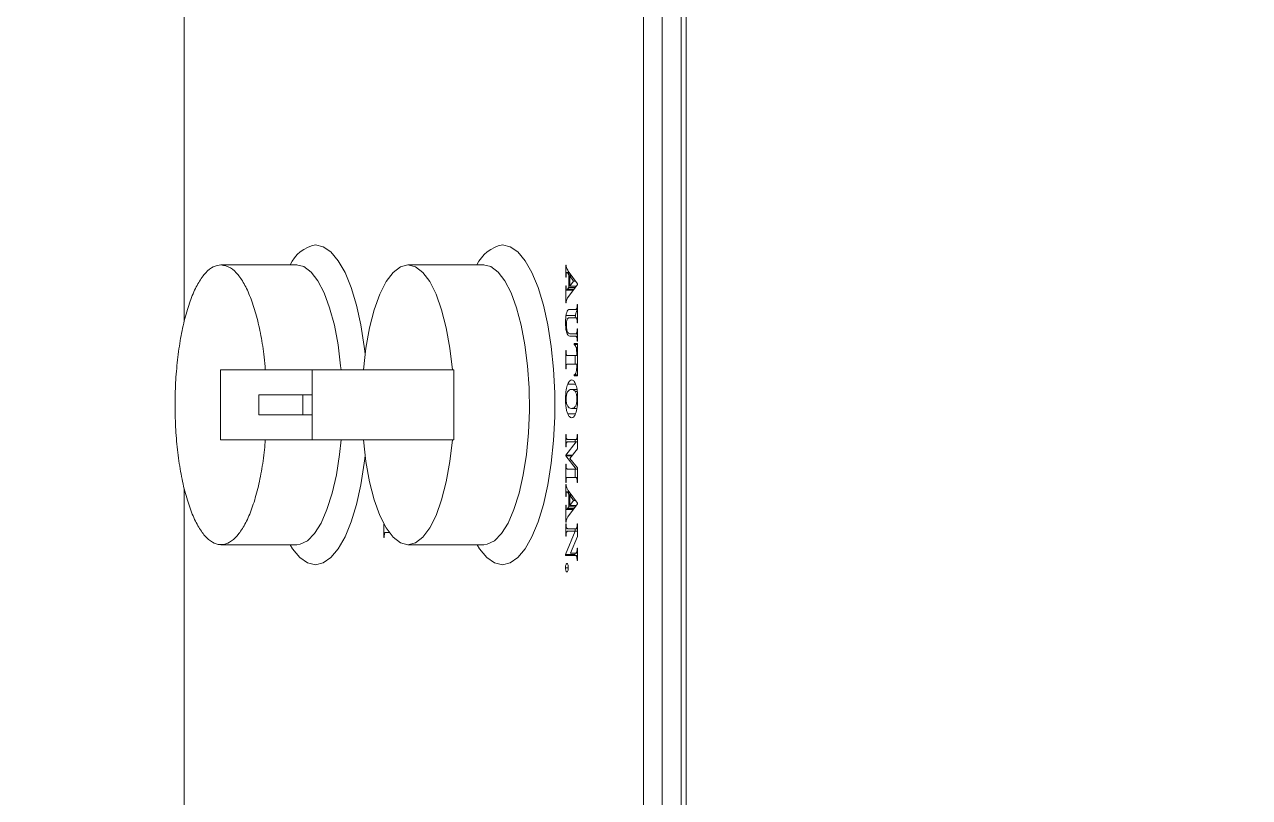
# Model space of a CAD drawing. Header units: millimetres. Extents: x 1650 to 6065, y 324 to 3836.
# Drawn here: x 3477 to 3489.25, y 2592.94 to 2600.67 of the extents above; entities that cross this region are included whole.
import ezdxf

# ---------------------------------------------------------------- set-up
doc = ezdxf.new("R2010")
doc.units = ezdxf.units.MM

# ---------------------------------------------------------------- blocks, each defined once
blk = doc.blocks.new('A$C3D6C2CD6')
at = {"color": 141, "linetype": 'Continuous', "lineweight": 15}
for p, q in [((191.78, -601.38), (-180.57, -601.38)), ((191.77, -600.88), (-180.56, -600.88)), ((191.77, -601.38), (-180.56, -601.38)), ((174.43, -603.27), (-180.57, -603.27)), ((191.78, -603.27), (-180.57, -603.27)), ((174.43, -605.16), (-180.57, -605.16)), ((44.07, -612.67), (45.34, -611.74)), ((44.2, -612.58), (44.2, -612.81)), ((44.27, -612.52), (44.27, -612.72)), ((44.43, -612.6), (44.27, -612.72)), ((44.43, -612.4), (44.43, -612.6)), ((45.68, -612.6), (44.43, -612.6)), ((45.06, -612.14), (44.54, -612.52)), ((44.54, -612.32), (44.54, -612.52)), ((44.54, -612.52), (45.57, -612.52)), ((45.06, -611.94), (45.06, -612.14)), ((45.57, -612.52), (45.06, -612.14)), ((45.34, -611.74), (45.39, -611.74)), ((45.39, -611.74), (46.68, -612.7)), ((45.57, -611.87), (45.57, -612.52)), ((45.68, -611.96), (45.68, -612.6)), ((45.87, -612.74), (45.68, -612.6)), ((45.87, -612.09), (45.87, -612.74)), ((45.95, -612.15), (45.95, -612.8)), ((45.96, -612.16), (45.96, -612.84)), ((47.38, -611.75), (49.22, -611.75)), ((47.38, -611.78), (47.38, -611.75)), ((47.88, -611.75), (47.88, -611.95)), ((47.88, -612.53), (47.88, -611.95)), ((48.73, -611.98), (48.5, -611.96)), ((48.5, -611.96), (48.5, -612.9)), ((48.73, -611.75), (48.73, -611.95)), ((48.73, -611.95), (48.73, -612.53)), ((49.14, -611.75), (49.14, -611.78)), ((49.22, -611.78), (49.14, -611.78)), ((49.22, -611.75), (49.22, -611.78)), ((49.82, -611.75), (51.07, -611.75)), ((49.82, -611.78), (49.82, -611.75)), ((50.15, -611.75), (50.15, -611.8)), ((50.43, -611.75), (50.27, -611.86)), ((50.32, -611.75), (50.32, -611.95)), ((50.32, -612.43), (50.32, -611.95)), ((50.57, -611.75), (50.57, -611.95)), ((50.57, -611.95), (50.57, -612.4)), ((50.6, -611.75), (50.6, -611.86)), ((50.99, -611.75), (50.99, -611.78)), ((51.07, -611.78), (50.99, -611.78)), ((51.07, -611.75), (51.07, -611.78)), ((51.31, -612.08), (51.31, -611.75)), ((51.31, -611.75), (54.55, -611.75)), ((51.41, -612.08), (51.31, -612.08)), ((51.41, -611.75), (51.41, -612.08)), ((51.7, -611.75), (51.7, -611.88)), ((52.21, -611.75), (52.21, -611.83)), ((52.51, -611.83), (52.21, -611.83)), ((52.51, -611.75), (52.51, -611.83)), ((52.51, -612.73), (52.51, -611.83)), ((53.36, -611.98), (52.51, -611.98)), ((53.36, -611.75), (53.36, -611.83)), ((53.36, -611.83), (53.36, -612.73)), ((53.65, -611.83), (53.36, -611.83)), ((53.65, -611.75), (53.65, -611.83)), ((53.99, -611.75), (53.99, -611.85)), ((54.45, -611.75), (54.45, -612.08)), ((54.55, -612.08), (54.45, -612.08)), ((54.55, -611.75), (54.55, -612.08)), ((55.36, -611.97), (55.36, -612.73)), ((55.89, -611.81), (55.89, -612.34)), ((56.1, -611.77), (56.1, -611.96)), ((57.79, -611.81), (57.79, -612.35)), ((58.33, -611.95), (58.33, -612.72)), ((60.4, -611.75), (61.85, -611.75)), ((60.4, -611.78), (60.4, -611.75)), ((60.51, -611.78), (60.4, -611.78)), ((60.51, -611.75), (60.51, -611.78)), ((60.89, -611.75), (60.89, -611.95)), ((60.89, -612.7), (60.89, -611.95)), ((61.14, -611.98), (60.89, -611.98)), ((61.14, -611.75), (61.14, -611.88)), ((61.14, -611.77), (61.14, -612.71)), ((61.14, -611.88), (61.14, -612.7)), ((62.48, -612.93), (61.14, -611.88)), ((61.85, -611.75), (62.8, -612.5)), ((62.48, -612.25), (62.48, -612.93)), ((63.86, -611.87), (62.54, -612.93)), ((62.54, -612.3), (62.54, -612.93)), ((62.8, -612.5), (63.73, -611.75)), ((63.73, -611.75), (65.2, -611.75)), ((63.86, -611.75), (63.86, -611.87)), ((63.86, -612.73), (63.86, -611.87)), ((64.7, -611.98), (63.86, -611.98)), ((64.7, -611.75), (64.7, -611.95)), ((64.7, -611.95), (64.7, -612.73)), ((64.73, -611.75), (64.73, -611.84)), ((64.84, -611.75), (64.84, -611.8)), ((65.09, -611.75), (65.09, -611.78)), ((65.2, -611.78), (65.09, -611.78)), ((65.2, -611.75), (65.2, -611.78)), ((66.02, -612.67), (67.29, -611.74)), ((66.15, -612.58), (66.15, -612.81)), ((66.22, -612.52), (66.22, -612.72)), ((66.38, -612.6), (66.22, -612.72)), ((66.38, -612.4), (66.38, -612.6)), ((67.63, -612.6), (66.38, -612.6)), ((67.01, -612.14), (66.49, -612.52)), ((66.49, -612.32), (66.49, -612.52)), ((66.49, -612.52), (67.52, -612.52)), ((67.01, -611.94), (67.01, -612.14)), ((67.52, -612.52), (67.01, -612.14)), ((67.29, -611.74), (67.34, -611.74)), ((67.34, -611.74), (68.63, -612.7)), ((67.52, -611.87), (67.52, -612.52)), ((67.63, -611.96), (67.63, -612.6)), ((67.82, -612.74), (67.63, -612.6)), ((67.82, -612.09), (67.82, -612.74)), ((67.9, -612.15), (67.9, -612.8)), ((67.91, -612.16), (67.91, -612.84)), ((69.34, -611.78), (69.34, -611.75)), ((69.34, -611.75), (70.6, -611.75)), ((69.79, -611.75), (69.79, -611.85)), ((69.83, -611.87), (69.79, -611.85)), ((69.83, -611.75), (69.83, -611.87)), ((69.83, -612.73), (69.83, -611.87)), ((70.08, -611.98), (69.83, -611.98)), ((70.08, -611.75), (70.08, -611.97)), ((70.08, -611.97), (70.08, -612.73)), ((72.4, -612.94), (70.08, -611.97)), ((70.6, -611.75), (72.27, -612.45)), ((71.77, -611.75), (73.02, -611.75)), ((71.77, -611.78), (71.77, -611.75)), ((72.18, -611.75), (72.18, -611.83)), ((72.27, -611.75), (72.27, -611.98)), ((72.4, -612), (72.27, -611.94)), ((72.27, -612.45), (72.27, -611.98)), ((72.52, -612), (72.4, -612)), ((72.4, -612), (72.4, -612.94)), ((72.52, -611.75), (72.52, -611.98)), ((72.52, -611.98), (72.52, -612.94)), ((73.02, -611.75), (73.02, -611.78)), ((43.45, -612.93), (43.45, -612.89)), ((44.67, -612.93), (43.45, -612.93)), ((44.67, -612.89), (44.67, -612.93)), ((45.54, -612.89), (45.61, -612.89)), ((45.54, -612.93), (45.54, -612.89)), ((47.23, -612.93), (45.54, -612.93)), ((47.23, -612.89), (47.23, -612.93)), ((52.01, -612.89), (52.13, -612.89)), ((52.01, -612.93), (52.01, -612.89)), ((53.85, -612.93), (52.01, -612.93)), ((53.74, -612.89), (53.85, -612.89)), ((53.85, -612.89), (53.85, -612.93)), ((56.85, -612.88), (56.85, -612.94)), ((60.4, -612.89), (60.43, -612.89)), ((60.4, -612.93), (60.4, -612.89)), ((61.64, -612.93), (60.4, -612.93)), ((61.64, -612.89), (61.64, -612.93)), ((62.54, -612.93), (62.48, -612.93)), ((63.36, -612.89), (63.47, -612.89)), ((63.36, -612.93), (63.36, -612.89)), ((65.2, -612.93), (63.36, -612.93)), ((65.09, -612.89), (65.2, -612.89)), ((65.2, -612.89), (65.2, -612.93)), ((65.4, -612.93), (65.4, -612.89)), ((66.62, -612.93), (65.4, -612.93)), ((66.62, -612.89), (66.62, -612.93)), ((67.49, -612.89), (67.56, -612.89)), ((67.49, -612.93), (67.49, -612.89)), ((69.18, -612.93), (67.49, -612.93)), ((69.18, -612.89), (69.18, -612.93)), ((69.33, -612.93), (69.33, -612.89)), ((70.58, -612.93), (69.33, -612.93)), ((70.5, -612.89), (70.58, -612.89)), ((70.58, -612.89), (70.58, -612.93)), ((72.52, -612.94), (72.4, -612.94)), ((73.74, -612.67), (73.74, -612.94)), ((43.43, -621.15), (43.43, -628.71)), ((71.43, -628.71), (71.43, -621.15)), ((53.93, -638.29), (53.93, -624.12)), ((57.43, -624.12), (53.93, -624.12)), ((60.93, -624.12), (57.43, -624.12)), ((60.93, -638.29), (60.93, -624.12)), ((70.2, -630.59), (70.2, -630.91)), ((70.7, -631.11), (69.37, -631.11)), ((70.58, -631.08), (70.7, -631.08)), ((70.7, -631.08), (70.7, -631.11)), ((53.93, -638.29), (53.93, -647.47)), ((60.93, -638.29), (53.93, -638.29)), ((58.43, -638.29), (56.43, -638.29)), ((56.43, -639.23), (56.43, -638.29)), ((58.43, -639.23), (58.43, -638.29)), ((60.93, -647.47), (60.93, -638.29)), ((56.43, -639.23), (56.43, -643.61)), ((58.43, -639.23), (56.43, -639.23)), ((58.43, -643.61), (58.43, -639.23)), ((43.43, -639.85), (43.43, -647.41)), ((71.43, -647.41), (71.43, -639.85)), ((56.43, -643.61), (58.43, -643.61)), ((53.93, -647.47), (60.93, -647.47)), ((14.43, -651.08), (49.12, -651.08)), ((65.8, -651.08), (108.53, -651.08))]:
    blk.add_line(p, q, dxfattribs=at)
at = {"color": 141, "linetype": 'Continuous', "lineweight": 15, "flags": 128}
for points in [[(41.43, -619.26), (41.61, -618.48), (42.14, -617.72), (43.02, -616.99), (44.21, -616.31), (45.7, -615.69), (47.46, -615.16), (49.43, -614.72), (51.59, -614.38), (53.87, -614.15), (56.24, -614.03), (58.63, -614.03), (60.99, -614.15), (63.28, -614.38), (65.43, -614.72), (67.41, -615.16), (69.16, -615.69), (70.65, -616.31), (71.85, -616.99), (72.72, -617.72), (73.25, -618.48), (73.43, -619.26), (73.25, -620.05), (72.72, -620.81), (71.85, -621.54), (71.43, -621.8)], [(71.43, -621.15), (71.39, -620.78), (71.03, -620.05), (70.31, -619.35), (69.27, -618.7), (67.91, -618.11), (66.29, -617.59), (64.43, -617.17), (62.4, -616.86), (60.23, -616.65), (58, -616.56), (55.75, -616.59), (53.54, -616.74), (51.43, -617), (49.48, -617.37), (47.74, -617.84), (46.24, -618.39), (45.04, -619.02), (44.15, -619.7), (43.61, -620.42), (43.43, -621.15)], [(53.93, -624.26), (51.76, -624.51), (49.74, -624.87), (47.92, -625.34), (46.37, -625.9), (45.11, -626.53), (44.19, -627.22), (43.62, -627.96), (43.43, -628.71), (43.62, -629.46), (44.19, -630.2), (45.11, -630.89), (46.37, -631.52), (47.92, -632.08), (49.74, -632.55), (51.76, -632.91), (53.93, -633.16)], [(60.93, -633.16), (63.11, -632.91), (65.13, -632.55), (66.95, -632.08), (68.5, -631.52), (69.76, -630.89), (70.68, -630.2), (71.24, -629.46), (71.43, -628.71), (71.24, -627.96), (70.68, -627.22), (69.76, -626.53), (68.5, -625.9), (66.95, -625.34), (65.13, -624.87), (63.11, -624.51), (60.93, -624.26)], [(41.43, -637.96), (41.61, -637.18), (42.14, -636.41), (43.02, -635.68), (44.21, -635), (45.7, -634.39), (47.46, -633.86), (49.43, -633.42), (51.59, -633.08), (52.33, -632.99)], [(62.53, -632.99), (63.28, -633.08), (65.43, -633.42), (67.41, -633.86), (69.16, -634.39), (70.65, -635), (71.85, -635.68), (72.72, -636.41), (73.25, -637.18), (73.43, -637.96), (73.25, -638.74), (72.72, -639.51), (71.85, -640.24), (71.43, -640.5)], [(53.93, -635.4), (53.54, -635.44), (51.43, -635.7), (49.48, -636.07), (47.74, -636.54), (46.24, -637.09), (45.04, -637.72), (44.15, -638.4), (43.61, -639.11), (43.43, -639.85)], [(71.43, -639.85), (71.39, -639.48), (71.03, -638.75), (70.31, -638.05), (69.27, -637.4), (67.91, -636.81), (66.29, -636.29), (64.43, -635.87), (62.4, -635.56), (60.93, -635.4)]]:
    blk.add_lwpolyline(points, dxfattribs=at)
at = {"color": 141, "linetype": 'Continuous', "lineweight": 15}
for centre, radius, start, end in [((0, -695), 280, 147.5002, 274.1635), ((0, -695), 280, 274.1635, 32.5054), ((0, -695.91), 275, 160.3461, 19.6539), ((0, -695.86), 269, 161.3094, 18.6906), ((44.9, -618.59), 3.53, 190.9374, 245.4754), ((44.9, -637.29), 3.53, 190.9374, 245.4754)]:
    blk.add_arc(centre, radius, start, end, dxfattribs=at)
for points, knots in [([(47.88, -611.95), (47.88, -611.92), (47.89, -611.87), (47.78, -611.8), (47.57, -611.78), (47.44, -611.78), (47.38, -611.78)], [0, 0, 0, 0, 0.283981, 0.555411, 0.776891, 1, 1, 1, 1]), ([(48.5, -612.9), (48.39, -612.88), (48.16, -612.84), (47.9, -612.7), (47.89, -612.59), (47.88, -612.53)], [0, 0, 0, 0, 0.280488, 0.559786, 1, 1, 1, 1]), ([(48.5, -611.96), (48.39, -611.94), (48.17, -611.9), (48.05, -611.83), (48, -611.79)], [0, 0, 0, 0, 0.5372252, 1, 1, 1, 1]), ([(49.14, -611.78), (49.05, -611.78), (48.94, -611.78), (48.81, -611.81), (48.73, -611.84), (48.73, -611.89), (48.73, -611.93), (48.73, -611.95)], [0, 0, 0, 0, 0.313596, 0.436427, 0.55917, 0.80562, 1, 1, 1, 1]), ([(48.73, -612.53), (48.73, -612.57), (48.73, -612.66), (48.82, -612.78), (49.12, -612.85), (49.33, -612.86), (49.44, -612.86)], [0, 0, 0, 0, 0.2820847, 0.5597144, 0.7793959, 1, 1, 1, 1]), ([(50.57, -612.4), (50.57, -612.47), (50.58, -612.62), (50.31, -612.83), (49.77, -612.93), (49.4, -612.94), (49.21, -612.94)], [0, 0, 0, 0, 0.282448, 0.55865, 0.778671, 1, 1, 1, 1]), ([(49.44, -612.86), (49.59, -612.86), (49.82, -612.85), (50.06, -612.79), (50.32, -612.66), (50.32, -612.54), (50.32, -612.43)], [0, 0, 0, 0, 0.249453, 0.375149, 0.500818, 1, 1, 1, 1]), ([(50.15, -611.8), (50.09, -611.8), (49.98, -611.78), (49.87, -611.78), (49.82, -611.78)], [0, 0, 0, 0, 0.559403, 1, 1, 1, 1]), ([(50.32, -611.95), (50.32, -611.92), (50.32, -611.87), (50.24, -611.82), (50.18, -611.81), (50.15, -611.8)], [0, 0, 0, 0, 0.560327, 0.780644, 1, 1, 1, 1]), ([(50.6, -611.86), (50.59, -611.87), (50.57, -611.9), (50.57, -611.93), (50.57, -611.95)], [0, 0, 0, 0, 0.559188, 1, 1, 1, 1]), ([(50.99, -611.78), (50.95, -611.78), (50.86, -611.79), (50.74, -611.8), (50.65, -611.83), (50.62, -611.85), (50.6, -611.86)], [0, 0, 0, 0, 0.280316, 0.560119, 0.779938, 1, 1, 1, 1]), ([(51.7, -611.88), (51.62, -611.91), (51.48, -611.97), (51.43, -612.05), (51.41, -612.08)], [0, 0, 0, 0, 0.558669, 1, 1, 1, 1]), ([(52.21, -611.83), (52.11, -611.83), (51.92, -611.84), (51.77, -611.87), (51.7, -611.88)], [0, 0, 0, 0, 0.5613382, 1, 1, 1, 1]), ([(53.99, -611.85), (53.93, -611.84), (53.82, -611.83), (53.7, -611.83), (53.65, -611.83)], [0, 0, 0, 0, 0.559088, 1, 1, 1, 1]), ([(54.45, -612.08), (54.41, -612.02), (54.34, -611.93), (54.1, -611.87), (53.99, -611.85)], [0, 0, 0, 0, 0.562098, 1, 1, 1, 1]), ([(54.95, -612.33), (54.98, -612.24), (55.04, -612.06), (55.54, -611.86), (56.17, -611.74), (56.6, -611.74), (56.82, -611.74)], [0, 0, 0, 0, 0.279745, 0.559317, 0.779523, 1, 1, 1, 1]), ([(55.36, -612.73), (55.23, -612.66), (54.99, -612.54), (54.96, -612.39), (54.95, -612.33)], [0, 0, 0, 0, 0.559195, 1, 1, 1, 1]), ([(56.1, -611.96), (56.03, -612.03), (55.9, -612.16), (55.9, -612.29), (55.89, -612.34)], [0, 0, 0, 0, 0.558914, 1, 1, 1, 1]), ([(55.89, -612.34), (55.9, -612.43), (55.91, -612.58), (56.12, -612.72), (56.22, -612.78)], [0, 0, 0, 0, 0.5610796, 1, 1, 1, 1]), ([(56.85, -611.8), (56.76, -611.8), (56.58, -611.81), (56.3, -611.86), (56.18, -611.92), (56.1, -611.96)], [0, 0, 0, 0, 0.280443, 0.560552, 1, 1, 1, 1]), ([(56.82, -611.74), (57.1, -611.74), (57.66, -611.75), (58.3, -611.91), (58.68, -612.11), (58.71, -612.26), (58.73, -612.33)], [0, 0, 0, 0, 0.280024, 0.559194, 0.779447, 1, 1, 1, 1]), ([(57.79, -612.35), (57.78, -612.23), (57.77, -612.05), (57.44, -611.87), (57.12, -611.81), (56.94, -611.8), (56.85, -611.8)], [0, 0, 0, 0, 0.500579, 0.749412, 0.874621, 1, 1, 1, 1]), ([(57.3, -612.84), (57.4, -612.8), (57.61, -612.73), (57.76, -612.55), (57.78, -612.43), (57.79, -612.35)], [0, 0, 0, 0, 0.278528, 0.558884, 1, 1, 1, 1]), ([(58.73, -612.33), (58.71, -612.41), (58.68, -612.55), (58.44, -612.67), (58.33, -612.72)], [0, 0, 0, 0, 0.559638, 1, 1, 1, 1]), ([(60.89, -611.95), (60.9, -611.92), (60.9, -611.88), (60.85, -611.81), (60.67, -611.79), (60.56, -611.79), (60.51, -611.78)], [0, 0, 0, 0, 0.282841, 0.557704, 0.778321, 1, 1, 1, 1]), ([(64.73, -611.84), (64.72, -611.86), (64.7, -611.9), (64.7, -611.93), (64.7, -611.95)], [0, 0, 0, 0, 0.558883, 1, 1, 1, 1]), ([(64.84, -611.8), (64.81, -611.81), (64.77, -611.82), (64.74, -611.83), (64.73, -611.84)], [0, 0, 0, 0, 0.55904, 1, 1, 1, 1]), ([(65.09, -611.78), (65.04, -611.78), (64.95, -611.79), (64.87, -611.8), (64.84, -611.8)], [0, 0, 0, 0, 0.560312, 1, 1, 1, 1]), ([(69.79, -611.85), (69.72, -611.83), (69.59, -611.79), (69.42, -611.79), (69.34, -611.78)], [0, 0, 0, 0, 0.558636, 1, 1, 1, 1]), ([(72.18, -611.83), (72.15, -611.82), (72.09, -611.8), (71.95, -611.79), (71.84, -611.79), (71.77, -611.78)], [0, 0, 0, 0, 0.27958, 0.559804, 1, 1, 1, 1]), ([(72.27, -611.98), (72.27, -611.95), (72.27, -611.9), (72.21, -611.85), (72.18, -611.83)], [0, 0, 0, 0, 0.56188, 1, 1, 1, 1]), ([(73.02, -611.78), (72.93, -611.79), (72.76, -611.79), (72.51, -611.86), (72.51, -611.93), (72.52, -611.98)], [0, 0, 0, 0, 0.283183, 0.558069, 1, 1, 1, 1]), ([(43.45, -612.89), (43.54, -612.89), (43.71, -612.87), (43.91, -612.78), (44.01, -612.71), (44.07, -612.67)], [0, 0, 0, 0, 0.278788, 0.558385, 1, 1, 1, 1]), ([(44.27, -612.72), (44.25, -612.73), (44.21, -612.76), (44.2, -612.79), (44.2, -612.81)], [0, 0, 0, 0, 0.560277, 1, 1, 1, 1]), ([(44.2, -612.81), (44.2, -612.81), (44.2, -612.83), (44.24, -612.86), (44.29, -612.87), (44.32, -612.87)], [0, 0, 0, 0, 0.280462, 0.561539, 1, 1, 1, 1]), ([(44.32, -612.87), (44.38, -612.88), (44.5, -612.89), (44.62, -612.89), (44.67, -612.89)], [0, 0, 0, 0, 0.558954, 1, 1, 1, 1]), ([(45.61, -612.89), (45.67, -612.89), (45.77, -612.89), (45.86, -612.88), (45.9, -612.88)], [0, 0, 0, 0, 0.561137, 1, 1, 1, 1]), ([(45.95, -612.8), (45.93, -612.79), (45.91, -612.77), (45.88, -612.75), (45.87, -612.74)], [0, 0, 0, 0, 0.559974, 1, 1, 1, 1]), ([(45.9, -612.88), (45.92, -612.87), (45.96, -612.86), (45.96, -612.84), (45.96, -612.84)], [0, 0, 0, 0, 0.557532, 1, 1, 1, 1]), ([(45.96, -612.84), (45.96, -612.83), (45.96, -612.82), (45.95, -612.81), (45.95, -612.8)], [0, 0, 0, 0, 0.55898, 1, 1, 1, 1]), ([(46.68, -612.7), (46.72, -612.73), (46.8, -612.79), (46.93, -612.84), (46.98, -612.86)], [0, 0, 0, 0, 0.560737, 1, 1, 1, 1]), ([(46.98, -612.86), (47.02, -612.87), (47.1, -612.89), (47.19, -612.89), (47.23, -612.89)], [0, 0, 0, 0, 0.558972, 1, 1, 1, 1]), ([(49.21, -612.94), (49.08, -612.94), (48.83, -612.94), (48.61, -612.91), (48.5, -612.9)], [0, 0, 0, 0, 0.560478, 1, 1, 1, 1]), ([(52.13, -612.89), (52.18, -612.89), (52.26, -612.89), (52.34, -612.88), (52.37, -612.88)], [0, 0, 0, 0, 0.560292, 1, 1, 1, 1]), ([(52.37, -612.88), (52.4, -612.87), (52.45, -612.86), (52.47, -612.84), (52.48, -612.84)], [0, 0, 0, 0, 0.558893, 1, 1, 1, 1]), ([(52.48, -612.84), (52.49, -612.82), (52.51, -612.78), (52.51, -612.75), (52.51, -612.73)], [0, 0, 0, 0, 0.558997, 1, 1, 1, 1]), ([(53.36, -612.73), (53.35, -612.75), (53.35, -612.8), (53.4, -612.86), (53.57, -612.89), (53.68, -612.89), (53.74, -612.89)], [0, 0, 0, 0, 0.282879, 0.557947, 0.778285, 1, 1, 1, 1]), ([(56.85, -612.94), (56.53, -612.93), (55.95, -612.92), (55.54, -612.79), (55.36, -612.73)], [0, 0, 0, 0, 0.559883, 1, 1, 1, 1]), ([(56.22, -612.78), (56.31, -612.81), (56.49, -612.87), (56.73, -612.88), (56.84, -612.88)], [0, 0, 0, 0, 0.5582851, 1, 1, 1, 1]), ([(56.84, -612.88), (56.93, -612.88), (57.09, -612.87), (57.23, -612.85), (57.3, -612.84)], [0, 0, 0, 0, 0.560097, 1, 1, 1, 1]), ([(58.33, -612.72), (58.23, -612.76), (58.02, -612.84), (57.51, -612.93), (57.1, -612.94), (56.85, -612.94)], [0, 0, 0, 0, 0.280323, 0.560496, 1, 1, 1, 1]), ([(60.43, -612.89), (60.49, -612.89), (60.61, -612.89), (60.76, -612.87), (60.85, -612.83), (60.88, -612.8), (60.89, -612.79)], [0, 0, 0, 0, 0.280459, 0.560112, 0.779389, 1, 1, 1, 1]), ([(60.89, -612.79), (60.89, -612.77), (60.9, -612.74), (60.89, -612.71), (60.89, -612.7)], [0, 0, 0, 0, 0.559768, 1, 1, 1, 1]), ([(61.14, -612.7), (61.14, -612.72), (61.14, -612.75), (61.15, -612.79), (61.16, -612.8)], [0, 0, 0, 0, 0.55997, 1, 1, 1, 1]), ([(61.16, -612.8), (61.18, -612.82), (61.22, -612.85), (61.4, -612.89), (61.55, -612.89), (61.64, -612.89)], [0, 0, 0, 0, 0.2796659, 0.5589437, 1, 1, 1, 1]), ([(63.47, -612.89), (63.52, -612.89), (63.61, -612.89), (63.69, -612.88), (63.72, -612.88)], [0, 0, 0, 0, 0.56031, 1, 1, 1, 1]), ([(63.72, -612.88), (63.75, -612.87), (63.79, -612.86), (63.82, -612.84), (63.83, -612.84)], [0, 0, 0, 0, 0.5586973, 1, 1, 1, 1]), ([(63.83, -612.84), (63.84, -612.82), (63.86, -612.78), (63.86, -612.75), (63.86, -612.73)], [0, 0, 0, 0, 0.558999, 1, 1, 1, 1]), ([(64.7, -612.73), (64.7, -612.75), (64.7, -612.8), (64.75, -612.87), (64.92, -612.89), (65.03, -612.89), (65.09, -612.89)], [0, 0, 0, 0, 0.2828598, 0.5577509, 0.7783213, 1, 1, 1, 1]), ([(65.4, -612.89), (65.49, -612.89), (65.67, -612.87), (65.86, -612.78), (65.96, -612.71), (66.02, -612.67)], [0, 0, 0, 0, 0.278788, 0.558385, 1, 1, 1, 1]), ([(66.22, -612.72), (66.2, -612.73), (66.16, -612.76), (66.15, -612.79), (66.15, -612.81)], [0, 0, 0, 0, 0.560277, 1, 1, 1, 1]), ([(66.15, -612.81), (66.15, -612.81), (66.15, -612.83), (66.19, -612.86), (66.24, -612.87), (66.27, -612.87)], [0, 0, 0, 0, 0.280462, 0.561539, 1, 1, 1, 1]), ([(66.27, -612.87), (66.33, -612.88), (66.45, -612.89), (66.57, -612.89), (66.62, -612.89)], [0, 0, 0, 0, 0.558954, 1, 1, 1, 1]), ([(67.56, -612.89), (67.62, -612.89), (67.72, -612.89), (67.81, -612.88), (67.85, -612.88)], [0, 0, 0, 0, 0.561137, 1, 1, 1, 1]), ([(67.9, -612.8), (67.88, -612.79), (67.86, -612.77), (67.83, -612.75), (67.82, -612.74)], [0, 0, 0, 0, 0.559974, 1, 1, 1, 1]), ([(67.85, -612.88), (67.87, -612.87), (67.91, -612.86), (67.91, -612.84), (67.91, -612.84)], [0, 0, 0, 0, 0.557532, 1, 1, 1, 1]), ([(67.91, -612.84), (67.91, -612.83), (67.91, -612.82), (67.9, -612.81), (67.9, -612.8)], [0, 0, 0, 0, 0.55898, 1, 1, 1, 1]), ([(68.63, -612.7), (68.67, -612.73), (68.75, -612.79), (68.88, -612.84), (68.93, -612.86)], [0, 0, 0, 0, 0.560737, 1, 1, 1, 1]), ([(68.93, -612.86), (68.97, -612.87), (69.05, -612.89), (69.14, -612.89), (69.18, -612.89)], [0, 0, 0, 0, 0.558767, 1, 1, 1, 1]), ([(69.33, -612.89), (69.41, -612.89), (69.56, -612.89), (69.76, -612.85), (69.82, -612.79), (69.83, -612.75), (69.83, -612.73)], [0, 0, 0, 0, 0.281532, 0.558055, 0.778357, 1, 1, 1, 1]), ([(70.08, -612.73), (70.08, -612.75), (70.09, -612.8), (70.18, -612.86), (70.34, -612.89), (70.45, -612.89), (70.5, -612.89)], [0, 0, 0, 0, 0.281337, 0.558983, 0.779473, 1, 1, 1, 1]), ([(73.31, -612.81), (73.32, -612.78), (73.34, -612.74), (73.45, -612.7), (73.59, -612.67), (73.69, -612.67), (73.74, -612.67)], [0, 0, 0, 0, 0.279657, 0.559307, 0.779698, 1, 1, 1, 1]), ([(73.74, -612.94), (73.67, -612.94), (73.55, -612.94), (73.41, -612.9), (73.33, -612.85), (73.32, -612.82), (73.31, -612.81)], [0, 0, 0, 0, 0.279577, 0.55934, 0.77962, 1, 1, 1, 1]), ([(73.74, -612.67), (73.8, -612.67), (73.92, -612.67), (74.06, -612.71), (74.15, -612.76), (74.16, -612.79), (74.16, -612.81)], [0, 0, 0, 0, 0.2795975, 0.5593202, 0.7795403, 1, 1, 1, 1]), ([(74.16, -612.81), (74.15, -612.83), (74.14, -612.87), (74.02, -612.91), (73.88, -612.94), (73.79, -612.94), (73.74, -612.94)], [0, 0, 0, 0, 0.2795579, 0.5592154, 0.7795949, 1, 1, 1, 1]), ([(43.43, -621.11), (43.43, -621.11), (43.43, -621.1), (43.43, -621.14), (43.43, -621.15)], [0, 0, 0, 0, 0.627672, 1, 1, 1, 1]), ([(71.43, -621.15), (71.43, -621.15), (71.43, -621.13), (71.43, -621.12), (71.44, -621.11)], [0, 0, 0, 0, 0.087888, 1, 1, 1, 1]), ([(70.2, -630.91), (70.2, -630.94), (70.2, -630.98), (70.25, -631.05), (70.42, -631.07), (70.53, -631.08), (70.58, -631.08)], [0, 0, 0, 0, 0.2828535, 0.557773, 0.7782505, 1, 1, 1, 1]), ([(43.43, -639.81), (43.43, -639.81), (43.43, -639.8), (43.43, -639.84), (43.43, -639.85)], [0, 0, 0, 0, 0.627716, 1, 1, 1, 1]), ([(71.43, -639.85), (71.43, -639.85), (71.43, -639.83), (71.43, -639.82), (71.44, -639.81)], [0, 0, 0, 0, 0.087882, 1, 1, 1, 1]), ([(43.43, -647.41), (43.47, -647.67), (43.55, -648.18), (44.16, -648.94), (45.13, -649.64), (46.45, -650.29), (48.08, -650.85), (49.98, -651.32), (52.09, -651.67), (54.35, -651.91), (56.69, -652.02), (59.06, -651.99), (61.38, -651.84), (63.6, -651.56), (65.63, -651.16), (67.43, -650.65), (68.95, -650.06), (70.15, -649.38), (70.97, -648.66), (71.42, -647.89), (71.47, -647.12), (71.12, -646.35), (70.38, -645.61), (69.28, -644.92), (67.84, -644.3), (66.1, -643.77), (64.11, -643.35), (62.37, -643.08), (61.27, -643), (60.93, -642.98)], [0, 0, 0, 0, 0.037831, 0.075663, 0.113494, 0.151326, 0.189158, 0.226989, 0.264821, 0.302652, 0.340484, 0.378315, 0.416148, 0.453979, 0.49181, 0.529642, 0.567474, 0.605305, 0.643137, 0.68097, 0.718801, 0.756632, 0.794464, 0.832295, 0.870127, 0.907959, 0.94579, 0.983622, 1, 1, 1, 1]), ([(53.93, -642.98), (53.5, -643.01), (52.31, -643.11), (50.49, -643.4), (48.53, -643.84), (46.83, -644.38), (45.42, -645), (44.37, -645.7), (43.6, -646.5), (43.49, -647.09), (43.43, -647.41)], [0, 0, 0, 0, 0.071771, 0.1998462, 0.3279224, 0.4560037, 0.5840795, 0.7121603, 0.8402327, 1, 1, 1, 1])]:
    blk.add_open_spline(points, degree=3, knots=knots, dxfattribs=at)

msp = doc.modelspace()

# ---------------------------------------------------------------- block references
at = {"xscale": 0.1000000000003638, "yscale": 0.1000000000003638, "zscale": 0.1000000000003638, "rotation": 270}
msp.add_blockref('A$C3D6C2CD6', (3543.702, 2602.609, 0), dxfattribs=at)

doc.saveas('drawing.dxf')
